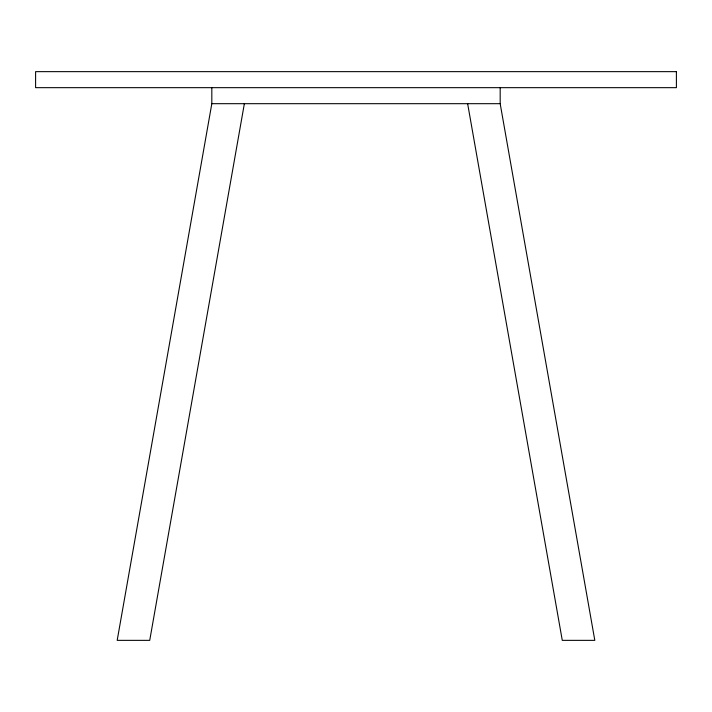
<?xml version="1.0" encoding="UTF-8"?>
<svg xmlns="http://www.w3.org/2000/svg" width="712" height="712" viewBox="0 0 712 712"><rect width="100%" height="100%" fill="white"/><g stroke="black" fill="none" stroke-linecap="round" stroke-linejoin="round"><path stroke-width="1.07" d="M211.82 87.665L211.82 103.685L117.186 640.355L149.725 640.355L244.358 103.685M211.82 103.685L500.18 103.685L594.814 640.355L562.275 640.355L467.642 103.685M500.18 87.665L500.18 103.685M676.4 71.645L35.6 71.645L35.6 87.665L676.4 87.665L676.4 71.645"/></g></svg>
